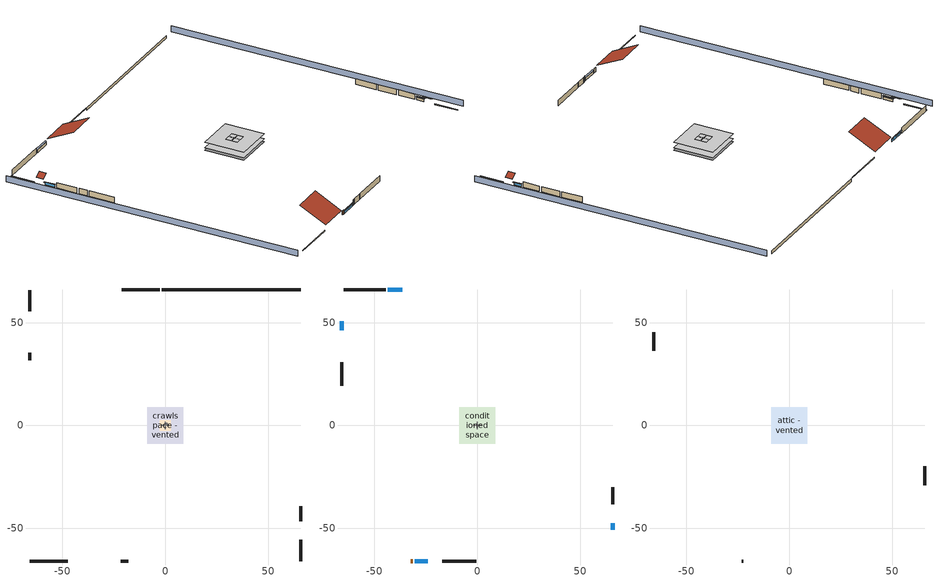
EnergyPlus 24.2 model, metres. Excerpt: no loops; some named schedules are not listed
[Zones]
central ac and furnace airloop ret air zone
 floor adiabatic (AdiabaticConst): 0,0 0,1 1,1 1,0 z0
 wall adiabatic (AdiabaticConst): 0,1 0,0 1,0 1,1 0,1 z0:1
 ceiling adiabatic (AdiabaticConst): 1,0 1,1 0,1 0,0 z1
crawlspace - vented
 floor foundation (Slab2 construction): -8.77,-8.77 -8.77,8.77 8.77,8.77 8.77,-8.77 z-0.91
 wall outside (RimJoist1 construction): -2.55,65.83 -21.08,65.83 z0.3:0.61
 wall outside (RimJoist2 construction): 65.83,-65.83 65.83,-55.53 z0.3:0.61
 wall outside (RimJoist3 construction): -65.83,-65.83 -47.3,-65.83 z0.3:0.61
 wall outside (RimJoist4 construction): -65.83,65.83 -65.83,55.53 z0.3:0.61
 wall foundation (FoundationWall1 construction): 65.83,65.83 -1.62,65.83 z-0.91:0.3
garage
 floor foundation (Slab1 construction): -2.59,-2.59 -2.59,2.59 2.59,2.59 2.59,-2.59 z0
 wall outside (Wall1 construction): 65.83,-46.45 65.83,-39.13 z0.3:2.74
 wall outside (Wall12 construction): -65.83,35.28 -65.83,31.62 z0.3:2.74
 wall outside (Wall2 construction): -21.53,-65.83 -17.87,-65.83 z0.3:2.74
 wall to conditioned space (Wall5 construction Reversed): 1.83,0 -1.83,0 z0.3:2.74
 wall to conditioned space (Wall6 construction Reversed): 0,1.83 0,-1.83 z0.3:2.74
conditioned space
 floor to crawlspace - vented (Floor2 construction): -8.77,-8.77 -8.77,8.77 8.77,8.77 8.77,-8.77 z0.3
 wall outside (AdiabaticWallConstruction 1): -32.19,-65.83 -31.27,-65.83 z0.3:2.34
 wall outside (AdiabaticWallConstruction): -36.33,65.83 -43.54,65.83 z0.3:1.52; 65.83,-50.61 65.83,-47.38 z0.3:1.4; -30.34,-65.83 -24.08,-65.83 z0.3:1.49; -65.83,50.61 -65.83,46.28 z0.3:1.43
 wall outside (Wall3 construction): -44.47,65.83 -64.9,65.83 z0.3:2.74
 wall outside (Wall4 construction): 65.83,-38.21 65.83,-29.97 z0.3:2.74
 wall outside (Wall7 construction): -16.95,-65.83 -0.39,-65.83 z0.3:2.74
 wall outside (Wall8 construction): -65.83,30.69 -65.83,19.35 z0.3:2.74
 window (WindowConstruction): -36.33,65.83 -43.54,65.83 z0.3:1.52
 window (WindowConstruction 1): 65.83,-50.61 65.83,-47.38 z0.3:1.4
 window (WindowConstruction 2): -30.34,-65.83 -24.08,-65.83 z0.3:1.49
 window (WindowConstruction 3): -65.83,50.61 -65.83,46.28 z0.3:1.43
 door (Door): -32.19,-65.83 -31.27,-65.83 z0.3:2.34
attic - vented
 floor to garage (Floor1 construction): -2.59,-2.59 -2.59,2.59 2.59,2.59 2.59,-2.59 z2.74
 floor to conditioned space (Floor3 construction Reversed): -8.77,-8.77 -8.77,8.77 8.77,8.77 8.77,-8.77 z2.74
 wall outside (Wall10 construction): -65.83,45.35 -65.83,36.21 z0.3:2.74
 wall outside (Wall11 construction): -23.15,-65.83 -22.46,-65.83 z0.3:2.74
 wall outside (Wall9 construction): 65.83,-29.04 65.83,-19.9 z0.3:2.74
 roof outside (Roof1 construction): -35.41,65.83,2.74 -35.41,53.85,8.73 -22.01,53.85,8.73 -22.01,65.83,2.74
 roof outside (Roof2 construction): 65.83,-51.54,2.74 63.1,-51.54,4.11 63.1,-54.6,4.11 65.83,-54.6,2.74
 roof outside (Roof3 construction): -65.83,51.54,2.74 -63.1,51.54,4.11 -63.1,54.6,4.11 -65.83,54.6,2.74
 roof outside (Roof4 construction): -33.12,-65.83,2.74 -33.12,-53.98,8.67 -46.37,-53.98,8.67 -46.37,-65.83,2.74
shading: -70.4,65.83 -70.4,-65.83 / 70.4,-65.83 70.4,65.83 z0:2.74; -43.85,65.83 -36.03,65.83 -36.03,66.44 -43.85,66.44 z1.83; 65.83,-47.07 65.83,-50.92 66.44,-50.92 66.44,-47.07 z1.71; -23.77,-65.83 -30.65,-65.83 -30.65,-66.44 -23.77,-66.44 z1.8; -65.83,45.97 -65.83,50.92 -66.44,50.92 -66.44,45.97 z1.74
[Building]
Building 1: Terrain=Suburbs
[Site:Location]
Portland Intl Arpt_OR: Latitude {deg}=45.59; Longitude {deg}=-122.6; Time Zone {hr}=-8; Elevation {m}=33; Keep Site Location Information=Yes
[Site:GroundTemperature:Shallow]
10.2558, 8.96328, 8.85977, 9.47314, 11.9355, 14.3863, 16.5111, 17.8571, 17.9714, 16.8767, 14.8061, 12.4304
[Site:WaterMainsTemperature]
Calculation Method=Schedule; Temperature Schedule=mains temperature schedule
[Material] Roughness=Rough; Thermal Absorptance=0.9
Name | Thickness {m} | Conductivity {W/m-K} | Density {kg/m3} | Specific Heat {J/kg-K} | Solar Absorptance | Visible Absorptance
asphalt or fiberglass shingles | 0.00635 | 0.162714 | 1121.4 | 1465.45 | 0.85 | 0.85
ceiling stud and cavity | 0.1397 | 1.39189 | 65.682 | 1177.47 | 0.7 | 0.7
ceiling stud and cavity 1 | 0.1397 | 0.118061 | 65.682 | 1177.47 | 0.7 | 0.7
concrete 4.0 in. | 0.1016 | 1.803125 | 2242.8 | 837.4 | 0.7 | 0.7
concrete 8.0 in. | 0.2032 | 1.803125 | 2242.8 | 837.4 | 0.7 | 0.7
door material | 0.04445 | 0.0612267 | 512.64 | 1214.23 | 0.7 | 0.7
fiber cement siding | 0.009525 | 0.258207 | 347.634 | 1004.88 | 0.5 | 0.5
floor covering | 0.0127 | 0.0433444 | 54.468 | 1339.84 | 0.6 | 0.6
floor stud and cavity | 0.1397 | 0.923637 | 92.3553 | 1139.71 | 0.7 | 0.7
furniture material conditioned space 1; furniture material garage 1 | 0.1524 | 0.115458 | 640.8 | 1214.23 | 0.6 | 0.6
gypsum board | 0.0127 | 0.160291 | 801 | 837.4 | 0.6 | 0.6
osb sheathing 0.5 in. | 0.0127 | 0.115458 | 512.64 | 1214.23 | 0.6 | 0.6
osb sheathing 0.5 in. 1; osb sheathing 0.5 in. 2; osb sheathing 0.5 in. 3 | 0.0127 | 0.115458 | 512.64 | 1214.23 | 0.7 | 0.7
osb sheathing 0.75 in. | 0.01905 | 0.115458 | 512.64 | 1214.23 | 0.7 | 0.7
rim joist stud and cavity | 0.0508 | 0.178804 | 50.32683 | 1063.81 | 0.6 | 0.6
roof rigid ins | 0.00281632 | 0.029427 | 32.04 | 1214.23 | 0.7 | 0.7
soil 0.5 in. | 0.0127 | 1.9041 | 1842.3 | 418.7 | 0.7 | 0.7
wall rigid ins | 0.512978 | 0.029427 | 32.04 | 1214.23 | 0.7 | 0.7
wall stud and cavity | 0.1397 | 0.346631 | 139.0536 | 1170.24 | 0.6 | 0.6
wall stud and cavity 1 | 0.1397 | 0.551395 | 139.0536 | 1170.24 | 0.7 | 0.7
wall stud and cavity 2 | 0.1397 | 0.680805 | 139.0536 | 1170.24 | 0.7 | 0.7
wall stud and cavity 3 | 0.0889 | 0.380278 | 52.3479 | 1209.89 | 0.7 | 0.7
wall stud and cavity 4 | 0.0889 | 0.391764 | 83.0341 | 1211.67 | 0.7 | 0.7
wood siding; wood siding 1 | 0.0254 | 0.102417 | 544.68 | 1172.36 | 0.7 | 0.7
[Material:NoMass]
Adiabatic: Roughness=Rough; Thermal Resistance {m2-K/W}=176.1; Thermal Absorptance=0.9; Solar Absorptance=0.7; Visible Absorptance=0.7
[WindowMaterial:SimpleGlazingSystem]
WindowMaterial: U-Factor {W/m2-K}=4.31528; Solar Heat Gain Coefficient=0.67
[Construction]
AdiabaticConst: Adiabatic
AdiabaticWallConstruction: wood siding, wall rigid ins, wall stud and cavity 3, gypsum board
AdiabaticWallConstruction 1: wood siding 1, wall rigid ins, wall stud and cavity 3, gypsum board
Door: door material
Floor1 construction: ceiling stud and cavity
Floor2 construction: floor stud and cavity, osb sheathing 0.75 in., floor covering
Floor3 construction Reversed: gypsum board, ceiling stud and cavity 1
FoundationWall1 construction: concrete 8.0 in.
furniture construction conditioned space 1: furniture material conditioned space 1
furniture construction garage 1: furniture material garage 1
PartitionWallConstruction: gypsum board, wall stud and cavity 4, gypsum board
RimJoist1 construction; RimJoist2 construction; RimJoist3 construction; RimJoist4 construction: fiber cement siding, rim joist stud and cavity
Roof1 construction; Roof2 construction; Roof3 construction; Roof4 construction: asphalt or fiberglass shingles, roof rigid ins, osb sheathing 0.5 in.
Slab1 construction: concrete 4.0 in.
Slab2 construction: soil 0.5 in.
Wall1 construction; Wall2 construction: fiber cement siding, osb sheathing 0.5 in. 1, wall stud and cavity
Wall10 construction; Wall11 construction; Wall12 construction; Wall9 construction: fiber cement siding, osb sheathing 0.5 in. 3, wall stud and cavity
Wall3 construction; Wall4 construction: fiber cement siding, osb sheathing 0.5 in. 1, wall stud and cavity 1, gypsum board
Wall5 construction Reversed: gypsum board, wall stud and cavity 2, osb sheathing 0.5 in. 2
Wall6 construction Reversed: gypsum board, wall stud and cavity 2, osb sheathing 0.5 in. 3
Wall7 construction; Wall8 construction: fiber cement siding, osb sheathing 0.5 in. 3, wall stud and cavity 1, gypsum board
WindowConstruction; WindowConstruction 1; WindowConstruction 2; WindowConstruction 3: WindowMaterial
[Zone] Multiplier=1
Name | Volume {m3} | Part of Total Floor Area
attic - vented | 455.513 | Yes
central ac and furnace airloop ret air zone | 1 | No
conditioned space | 749.83 | Yes
crawlspace - vented | 374.915 | Yes
garage | 65.242 | Yes
[Space]
Name | Zone | Volume {m3} | Space Type
attic - vented 1 | attic - vented | 455.513
central ac and furnace airloop ret air space | central ac and furnace airloop ret air zone |  | Plenum Space Type
conditioned space 1 | conditioned space | 749.83
crawlspace - vented 1 | crawlspace - vented | 374.915
garage 1 | garage | 65.242
[ZoneInfiltration:EffectiveLeakageArea] Schedule=Always On Discrete
Name | Zone or Space | Effective Air Leakage Area {cm2} | Stack Coefficient | Wind Coefficient
infil attic - vented 1 | attic - vented 1 | 11141.1 | 0.000284285 | 4.09057e-05
infil garage 1 | garage 1 | 271.837 | 0.000129147 | 4.64657e-05
[ZoneMixing] Schedule=Always On Continuous; Design Flow Rate Calculation Method=Flow/Zone; Design Flow Rate {m3/s}=0
Name | Zone or Space | Source Zone or Space
whole house fan mix | attic - vented | conditioned space
central ac and furnace airloop_0 ZoneMixDZToCond mix | conditioned space | crawlspace - vented
central ac and furnace airloop_0 ZoneMixCondToDZ mix | crawlspace - vented | conditioned space
[SpaceList]
Plenum Space Type: central ac and furnace airloop ret air space
[OtherEquipment] Design Level Calculation Method=EquipmentLevel
Name | Fuel Type | Zone or ZoneList or Space or SpaceList | Schedule | Design Level {W} | Fraction Latent | Fraction Radiant | Fraction Lost
central ac and furnace airloop_0 RetCondToRP; central ac and furnace airloop_0 RetSensLkToRP | None | central ac and furnace airloop ret air space | Always On Discrete | 0 | 0 | 0 | 0
central ac and furnace airloop_0 RetLatLkToRP | None | central ac and furnace airloop ret air space | Always On Discrete | 0 | 1 | 0 | 0
central ac and furnace airloop_0 SupCondToLv; central ac and furnace airloop_0 SupSensLkToCond; mech vent house fan sensible load; water heater sens | None | conditioned space 1 | Always On Discrete | 0 | 0 | 0 | 0
central ac and furnace airloop_0 SupLatLkToCond; mech vent house fan latent load; water heater lat | None | conditioned space 1 | Always On Discrete | 0 | 1 | 0 | 0
clothes dryer 1 | NaturalGas | conditioned space 1 | clothes_dryer | 16718.3 | 0.015 | 0.081 | 0.85
cooking range 1 | Electricity | conditioned space 1 | cooking_range | 0 | 0.08 | 0.432 | 0.2
general water use latent | None | conditioned space 1 | general water use schedule | 25.6591 | 1 | 0 | 0
general water use sensible | None | conditioned space 1 | general water use schedule | -25.2881 | 0 | 0.6 | 0
water heater energy adjustment1 | Electricity | conditioned space 1 | Always On Discrete | 0.01 | 0 | 0 | 1
central ac and furnace airloop_0 RetCondToDZ; central ac and furnace airloop_0 SupCondToDZ; central ac and furnace airloop_0 SupSensLkToDZ | None | crawlspace - vented 1 | Always On Discrete | 0 | 0 | 0 | 0
central ac and furnace airloop_0 SupLatLkToDZ | None | crawlspace - vented 1 | Always On Discrete | 0 | 1 | 0 | 0
[SurfaceProperty:IncidentSolarMultiplier] Incident Solar Multiplier=1; Incident Solar Multiplier Schedule=trans schedule winter=0.85 summer=0.7
Window1; Window2; Window3; Window4
[InternalMass]
Name | Construction | Zone or ZoneList | Space or SpaceList | Surface Area {m2}
furniture mass conditioned space 1 | furniture construction conditioned space 1 | conditioned space | conditioned space 1 | 123.004
partition wall mass | PartitionWallConstruction | conditioned space | conditioned space 1 | 307.509
furniture mass garage 1 | furniture construction garage 1 | garage | garage 1 | 2.67561
[Lights] Design Level Calculation Method=LightingLevel; Return Air Fraction=0; Fraction Radiant=0.6; Fraction Visible=0.2; Fraction Replaceable=1
Name | Zone or ZoneList or Space or SpaceList | Schedule | Lighting Level {W}
interior lighting | conditioned space 1 | lighting_interior | 430.431
garage lighting | garage 1 | lighting_garage | 8.81861
[People]
occupants: Zone or ZoneList or Space or SpaceList=conditioned space 1; Number of People Schedule=occupants; Number of People Calculation Method=People; Number of People=1; Fraction Radiant=0.314171; Sensible Heat Fraction=0.56303; Activity Level Schedule=occupants activity schedule; Carbon Dioxide Generation Rate {m3/s-W}=0; Enable ASHRAE 55 Comfort Warnings=No; Mean Radiant Temperature Calculation Type=EnclosureAveraged
[ElectricEquipment] Zone or ZoneList or Space or SpaceList=conditioned space 1; Design Level Calculation Method=EquipmentLevel
Name | Schedule | Design Level {W} | Fraction Latent | Fraction Radiant | Fraction Lost
ceiling fan | ceiling_fan | 17.4736 | 0 | 0.558 | 0
clothes dryer | clothes_dryer | 1258.42 | 0.015 | 0.081 | 0.85
clothes washer | clothes_washer | 1402.32 | 0.03 | 0.162 | 0.7
cooking range | cooking_range | 2090.5 | 0.08 | 0.432 | 0.2
dishwasher | dishwasher | 717.536 | 0.3 | 0.18 | 0.4
fridge | fridge schedule | 54.7945 | 0 | 0.6 | 0
mech vent bath fan 0 | mech vent bath fan 0 schedule | 30 | 0 | 0 | 1
mech vent house fan | mech vent house fan schedule | 0 | 0 | 0 | 1
mech vent house fan cfis | mech vent house fan cfis schedule | 0 | 0 | 0 | 0
mech vent range fan 0 | mech vent range fan 0 schedule | 30 | 0 | 0 | 1
misc plug loads | plug_loads_other | 372.643 | 0.021 | 0.558 | 0.049
misc tv | plug_loads_tv | 403.328 | 0 | 0.6 | 0
whole house fan | Always On Discrete | 0 | 0 | 0 | 1
[ZoneInfiltration:DesignFlowRate] Schedule=Always On Discrete
Name | Zone or ZoneList or Space or SpaceList | Design Flow Rate Calculation Method | Design Flow Rate {m3/s} | Air Changes per Hour {1/hr} | Constant Term Coefficient | Temperature Term Coefficient | Velocity Term Coefficient | Velocity Squared Term Coefficient
infil flow; natural vent flow; whole house fan flow | conditioned space 1 | Flow/Zone | 0
crawlspace_vented 1 duct leakage imbalance infil flow | crawlspace - vented 1 | Flow/Zone | 0
infil crawlspace - vented 1 | crawlspace - vented 1 | AirChanges/Hour |  | 2.6013 | 1 | 0 | 0 | 0
[SurfaceProperty:ExposedFoundationPerimeter] Exposed Perimeter Calculation Method=TotalExposedPerimeter
Name | Total Exposed Perimeter {m}
Slab2 | 67.45224
Slab1 | 14.6304
[AvailabilityManager:Scheduled]
central ac and furnace airloop Availability Manager: Schedule=Always On Discrete
[AirLoopHVAC:ReturnPlenum]
Air Loop HVAC Return Plenum 1: Zone=central ac and furnace airloop ret air zone
[WaterUse:Equipment]
dishwasher: Peak Flow Rate {m3/s}=1.0856e-05; Flow Rate Fraction Schedule=hot_water_dishwasher
[Foundation:Kiva] Wall Depth Below Slab {m}=0.2032
Name | Initial Indoor Air Temperature {C} | Wall Height Above Grade {m}
Foundation Kiva 1 | 13.4258 | 0.1016
Foundation Kiva 2 | 8.41658 | 0.3048
[Foundation:Kiva:Settings]
Soil Conductivity {W/m-K}=1.9041; Soil Density {kg/m3}=1842.3; Soil Specific Heat {J/kg-K}=418.7; Ground Solar Absorptivity=0.9; Ground Thermal Absorptivity=0.9; Ground Surface Roughness {m}=0.03; Far-Field Width {m}=40; Deep-Ground Boundary Condition=ZeroFlux; Deep-Ground Depth {m}=40; Minimum Cell Dimension {m}=0.2; Maximum Cell Growth Coefficient=3; Simulation Timestep=Timestep
[Exterior:Lights]
exterior lighting: Schedule=exterior lighting schedule; Design Level {W}=10.1836
[EnergyManagementSystem:GlobalVariable]
central_ac_and_furnace_airloop_0_DuctImbalLkExhFanEquivCond
central_ac_and_furnace_airloop_0_DuctImbalLkExhFanEquivDZ
central_ac_and_furnace_airloop_0_DuctImbalLkSupFanEquivCond
central_ac_and_furnace_airloop_0_DuctImbalLkSupFanEquivDZ
central_ac_and_furnace_airloop_0_DZ_T
central_ac_and_furnace_airloop_0_DZ_W
central_ac_and_furnace_airloop_0_RetCondToDZ
central_ac_and_furnace_airloop_0_RetCondToRP
central_ac_and_furnace_airloop_0_RetLatLkToRP
central_ac_and_furnace_airloop_0_RetSensLkToRP
central_ac_and_furnace_airloop_0_SupCondToDZ
central_ac_and_furnace_airloop_0_SupCondToLv
central_ac_and_furnace_airloop_0_SupLatLkToCond
central_ac_and_furnace_airloop_0_SupLatLkToDZ
central_ac_and_furnace_airloop_0_SupSensLkToCond
central_ac_and_furnace_airloop_0_SupSensLkToDZ
central_ac_and_furnace_airloop_0_ZoneMixCondToDZ
central_ac_and_furnace_airloop_0_ZoneMixDZToCond
central_ac_and_furnace_airloop_AH_MFR
central_ac_and_furnace_airloop_AH_Tout
central_ac_and_furnace_airloop_AH_VFR
central_ac_and_furnace_airloop_AH_Wout
central_ac_and_furnace_airloop_Fan_RTF
central_ac_and_furnace_airloop_RA_T
central_ac_and_furnace_airloop_Ra_W
infil_program_Qfan
infil_program_Qinf
natural_vent_program_Qnv
natural_vent_program_Qwhf
[EnergyManagementSystem:Sensor]
Name | Output:Variable or Output:Meter Index Key | Output:Variable or Output:Meter
airflow_gain | infil flow | Infiltration Sensible Heat Gain Energy
airflow_gain_1 | natural vent flow | Infiltration Sensible Heat Gain Energy
airflow_gain_2 | whole house fan flow | Infiltration Sensible Heat Gain Energy
airflow_loss | infil flow | Infiltration Sensible Heat Loss Energy
airflow_loss_1 | natural vent flow | Infiltration Sensible Heat Loss Energy
airflow_loss_2 | whole house fan flow | Infiltration Sensible Heat Loss Energy
central_ac_and_furnace_airloop_0_DZ_T_s | crawlspace - vented | Zone Air Temperature
central_ac_and_furnace_airloop_0_DZ_W_s | crawlspace - vented | Zone Mean Air Humidity Ratio
central_ac_and_furnace_airloop_AH_MFR_s | Node 7 | System Node Mass Flow Rate
central_ac_and_furnace_airloop_AH_Tout_s | Node 7 | System Node Temperature
central_ac_and_furnace_airloop_AH_VFR_s | Node 7 | System Node Current Density Volume Flow Rate
central_ac_and_furnace_airloop_AH_Wout_s | Node 7 | System Node Humidity Ratio
central_ac_and_furnace_airloop_RA_T_s | Node 10 | System Node Temperature
central_ac_and_furnace_airloop_Ra_W_s | Node 10 | System Node Humidity Ratio
clg_load_cond |  | Cooling:EnergyTransfer:Zone:CONDITIONED SPACE
clg_load_duct |  | Cooling:EnergyTransfer:Zone:CENTRAL AC AND FURNACE AIRLOOP RET AIR ZONE
clg_sp_s; clg_sp_s_1 | cooling setpoint | Schedule Value
clothes_dryer_exhaust_0_sch_s | clothes_dryer | Schedule Value
cool_season | cooling season schedule | Schedule Value
ducts_conv | central ac and furnace airloop_0 RetCondToRP | Other Equipment Convective Heating Energy
ducts_conv_1 | central ac and furnace airloop_0 RetLatLkToRP | Other Equipment Convective Heating Energy
ducts_conv_2 | central ac and furnace airloop_0 RetSensLkToRP | Other Equipment Convective Heating Energy
ducts_conv_3 | central ac and furnace airloop_0 SupCondToLv | Other Equipment Convective Heating Energy
ducts_conv_4 | central ac and furnace airloop_0 SupLatLkToCond | Other Equipment Convective Heating Energy
ducts_conv_5 | central ac and furnace airloop_0 SupSensLkToCond | Other Equipment Convective Heating Energy
ducts_rad | central ac and furnace airloop_0 RetCondToRP | Other Equipment Radiant Heating Energy
ducts_rad_1 | central ac and furnace airloop_0 RetLatLkToRP | Other Equipment Radiant Heating Energy
ducts_rad_2 | central ac and furnace airloop_0 RetSensLkToRP | Other Equipment Radiant Heating Energy
ducts_rad_3 | central ac and furnace airloop_0 SupCondToLv | Other Equipment Radiant Heating Energy
ducts_rad_4 | central ac and furnace airloop_0 SupLatLkToCond | Other Equipment Radiant Heating Energy
ducts_rad_5 | central ac and furnace airloop_0 SupSensLkToCond | Other Equipment Radiant Heating Energy
htg_load_cond |  | Heating:EnergyTransfer:Zone:CONDITIONED SPACE
htg_load_duct |  | Heating:EnergyTransfer:Zone:CENTRAL AC AND FURNACE AIRLOOP RET AIR ZONE
htg_sp_s; htg_sp_s_1 | heating setpoint | Schedule Value
ig_ee_conv | ceiling fan | Electric Equipment Convective Heating Energy
ig_ee_conv_1 | clothes dryer | Electric Equipment Convective Heating Energy
ig_ee_conv_3 | cooking range | Electric Equipment Convective Heating Energy
ig_ee_conv_4 | dishwasher | Electric Equipment Convective Heating Energy
ig_ee_conv_5 | fridge | Electric Equipment Convective Heating Energy
ig_ee_conv_6 | misc plug loads | Electric Equipment Convective Heating Energy
ig_ee_conv_7 | misc tv | Electric Equipment Convective Heating Energy
ig_ee_conv_8 | whole house fan | Electric Equipment Convective Heating Energy
ig_ee_rad | ceiling fan | Electric Equipment Radiant Heating Energy
ig_ee_rad_1 | clothes dryer | Electric Equipment Radiant Heating Energy
ig_ee_rad_3 | cooking range | Electric Equipment Radiant Heating Energy
ig_ee_rad_4 | dishwasher | Electric Equipment Radiant Heating Energy
ig_ee_rad_5 | fridge | Electric Equipment Radiant Heating Energy
ig_ee_rad_6 | misc plug loads | Electric Equipment Radiant Heating Energy
ig_ee_rad_7 | misc tv | Electric Equipment Radiant Heating Energy
ig_ee_rad_8 | whole house fan | Electric Equipment Radiant Heating Energy
ig_lgt_conv | interior lighting | Lights Convective Heating Energy
ig_lgt_rad | interior lighting | Lights Radiant Heating Energy
ig_lgt_vis | interior lighting | Lights Visible Radiation Heating Energy
ig_oe_conv | clothes dryer 1 | Other Equipment Convective Heating Energy
ig_oe_conv_1 | cooking range 1 | Other Equipment Convective Heating Energy
ig_oe_conv_2 | general water use latent | Other Equipment Convective Heating Energy
ig_oe_conv_3 | general water use sensible | Other Equipment Convective Heating Energy
ig_oe_conv_4 | water heater energy adjustment1 | Other Equipment Convective Heating Energy
ig_oe_conv_5 | water heater lat | Other Equipment Convective Heating Energy
ig_oe_conv_6 | water heater sens | Other Equipment Convective Heating Energy
ig_oe_rad | clothes dryer 1 | Other Equipment Radiant Heating Energy
ig_oe_rad_1 | cooking range 1 | Other Equipment Radiant Heating Energy
ig_oe_rad_2 | general water use latent | Other Equipment Radiant Heating Energy
ig_oe_rad_3 | general water use sensible | Other Equipment Radiant Heating Energy
ig_oe_rad_4 | water heater energy adjustment1 | Other Equipment Radiant Heating Energy
ig_oe_rad_5 | water heater lat | Other Equipment Radiant Heating Energy
ig_oe_rad_6 | water heater sens | Other Equipment Radiant Heating Energy
ig_ppl_conv | occupants | People Convective Heating Energy
ig_ppl_rad | occupants | People Radiant Heating Energy
im_conv | furniture mass conditioned space 1 | Surface Inside Face Convection Heat Gain Energy
im_conv_1 | partition wall mass | Surface Inside Face Convection Heat Gain Energy
im_ig | furniture mass conditioned space 1 | Surface Inside Face Internal Gains Radiation Heat Gain Energy
im_ig_1 | partition wall mass | Surface Inside Face Internal Gains Radiation Heat Gain Energy
im_lgt | furniture mass conditioned space 1 | Surface Inside Face Lights Radiation Heat Gain Energy
im_lgt_1 | partition wall mass | Surface Inside Face Lights Radiation Heat Gain Energy
im_sol | furniture mass conditioned space 1 | Surface Inside Face Solar Radiation Heat Gain Energy
im_sol_1 | partition wall mass | Surface Inside Face Solar Radiation Heat Gain Energy
im_surf | furniture mass conditioned space 1 | Surface Inside Face Net Surface Thermal Radiation Heat Gain Energy
im_surf_1 | partition wall mass | Surface Inside Face Net Surface Thermal Radiation Heat Gain Energy
mech_vent_bath_fan_0_sch_s | mech vent bath fan 0 schedule | Schedule Value
mech_vent_range_fan_0_sch_s | mech vent range fan 0 schedule | Schedule Value
mv_conv | mech vent bath fan 0 | Electric Equipment Convective Heating Energy
mv_conv_1 | mech vent house fan | Electric Equipment Convective Heating Energy
mv_conv_2 | mech vent house fan cfis | Electric Equipment Convective Heating Energy
mv_conv_3 | mech vent range fan 0 | Electric Equipment Convective Heating Energy
mv_conv_4 | mech vent house fan latent load | Other Equipment Convective Heating Energy
mv_conv_5 | mech vent house fan sensible load | Other Equipment Convective Heating Energy
mv_rad | mech vent bath fan 0 | Electric Equipment Radiant Heating Energy
mv_rad_1 | mech vent house fan | Electric Equipment Radiant Heating Energy
mv_rad_2 | mech vent house fan cfis | Electric Equipment Radiant Heating Energy
mv_rad_3 | mech vent range fan 0 | Electric Equipment Radiant Heating Energy
mv_rad_4 | mech vent house fan latent load | Other Equipment Radiant Heating Energy
mv_rad_5 | mech vent house fan sensible load | Other Equipment Radiant Heating Energy
natural_vent_s | natural vent schedule | Schedule Value
out_pb_s |  | Site Outdoor Air Barometric Pressure
out_wt_s |  | Site Outdoor Air Humidity Ratio
site_vw_s |  | Site Wind Speed
ss_back_out | Window1 | Surface Window Shortwave from Zone Back Out Window Heat Transfer Rate
ss_back_out_1 | Window2 | Surface Window Shortwave from Zone Back Out Window Heat Transfer Rate
ss_back_out_2 | Window3 | Surface Window Shortwave from Zone Back Out Window Heat Transfer Rate
